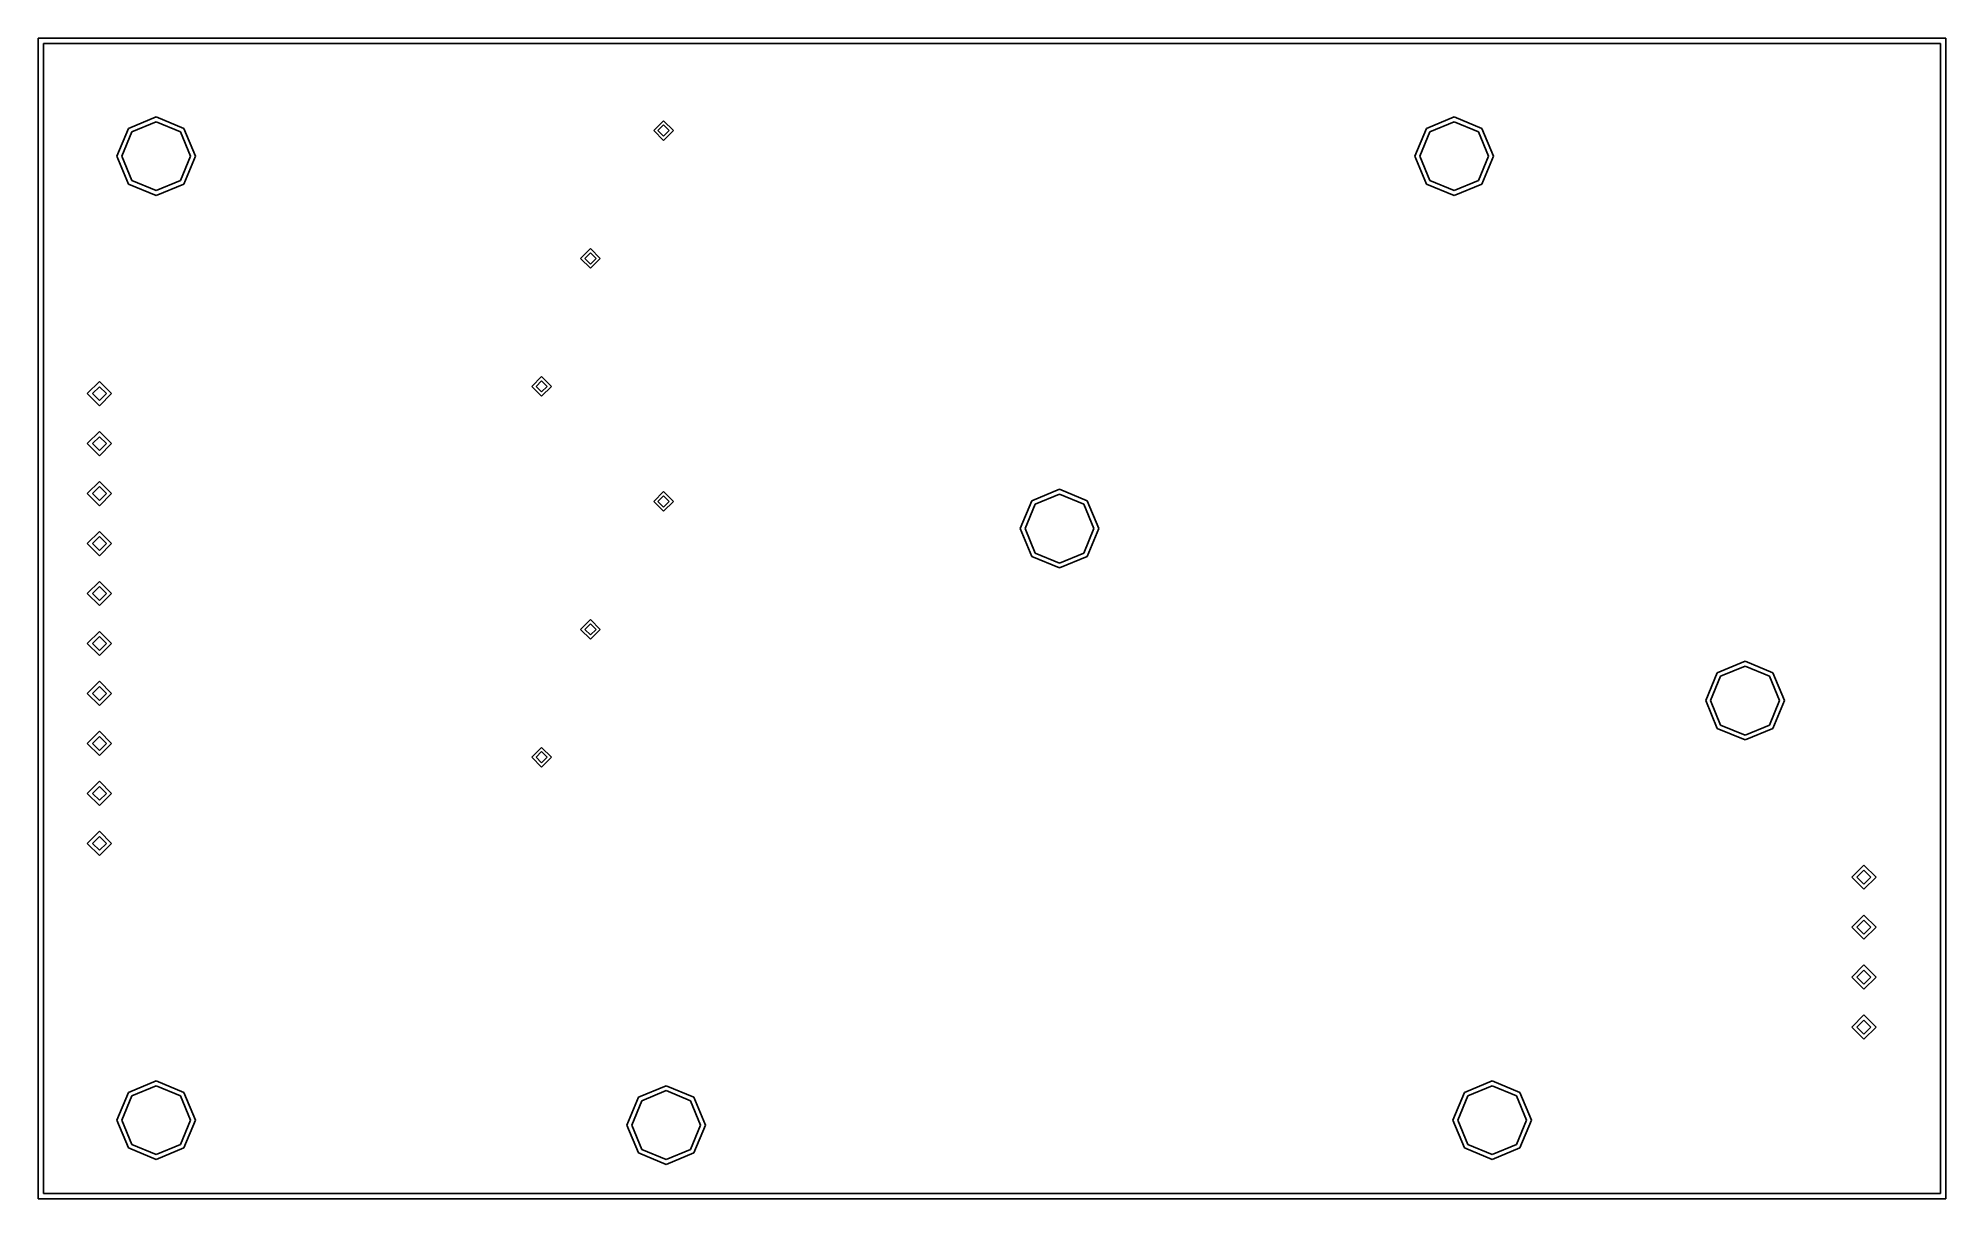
# Model space of a CAD drawing. Extents: x 0 to 27.4, y 67.2 to 83.8.
import ezdxf

# ---------------------------------------------------------------- set-up
doc = ezdxf.new("R2010")
doc.units = 0

msp = doc.modelspace()

# ---------------------------------------------------------------- linework, layer by layer
at = {"layer": 'Layer 1'}
for p, q in [((8.97488, 82.6349), (8.833769, 82.493789)), ((8.97488, 82.6349), (8.833769, 82.493789)), ((8.833769, 82.493789), (8.97488, 82.352678)), ((8.833769, 82.493789), (8.97488, 82.352678)), ((8.893852, 82.493789), (8.97488, 82.574266)), ((8.893852, 82.493789), (8.97488, 82.574266)), ((8.97488, 82.41276), (8.893852, 82.493789)), ((8.97488, 82.41276), (8.893852, 82.493789)), ((9.115991, 82.493789), (8.97488, 82.6349)), ((8.97488, 82.6349), (8.97488, 82.6349)), ((9.115991, 82.493789), (8.97488, 82.6349)), ((8.97488, 82.6349), (8.97488, 82.6349)), ((8.97488, 82.574266), (9.055357, 82.493789)), ((8.97488, 82.574266), (8.97488, 82.574266)), ((8.97488, 82.574266), (9.055357, 82.493789)), ((8.97488, 82.574266), (8.97488, 82.574266)), ((8.97488, 82.352678), (9.115991, 82.493789)), ((9.055357, 82.493789), (8.97488, 82.41276)), ((8.97488, 82.352678), (9.115991, 82.493789)), ((9.055357, 82.493789), (8.97488, 82.41276)), ((7.92592, 80.8004), (7.784809, 80.659289)), ((7.92592, 80.8004), (7.784809, 80.659289)), ((8.067031, 80.659289), (7.92592, 80.8004)), ((7.92592, 80.8004), (7.92592, 80.8004)), ((8.067031, 80.659289), (7.92592, 80.8004)), ((7.92592, 80.8004), (7.92592, 80.8004)), ((7.784809, 80.659289), (7.92592, 80.518178)), ((7.784809, 80.659289), (7.92592, 80.518178)), ((7.845443, 80.659289), (7.92592, 80.739766)), ((7.845443, 80.659289), (7.92592, 80.739766)), ((7.92592, 80.57826), (7.845443, 80.659289)), ((7.92592, 80.57826), (7.845443, 80.659289)), ((7.92592, 80.739766), (8.006398, 80.659289)), ((7.92592, 80.739766), (7.92592, 80.739766)), ((7.92592, 80.739766), (8.006398, 80.659289)), ((7.92592, 80.739766), (7.92592, 80.739766)), ((7.92592, 80.518178), (8.067031, 80.659289)), ((8.006398, 80.659289), (7.92592, 80.57826)), ((7.92592, 80.518178), (8.067031, 80.659289)), ((8.006398, 80.659289), (7.92592, 80.57826)), ((0.879188, 78.8943), (0.705555, 78.720116)), ((1.053372, 78.720116), (0.879188, 78.8943)), ((0.879188, 78.8943), (0.879188, 78.8943)), ((7.22477, 78.966), (7.083659, 78.824889)), ((7.22477, 78.966), (7.083659, 78.824889)), ((7.144293, 78.824889), (7.22477, 78.905367)), ((7.144293, 78.824889), (7.22477, 78.905367)), ((7.365881, 78.824889), (7.22477, 78.966)), ((7.22477, 78.966), (7.22477, 78.966)), ((7.365881, 78.824889), (7.22477, 78.966)), ((7.22477, 78.966), (7.22477, 78.966)), ((7.22477, 78.905367), (7.305799, 78.824889)), ((7.22477, 78.905367), (7.22477, 78.905367)), ((7.22477, 78.905367), (7.305799, 78.824889)), ((7.22477, 78.905367), (7.22477, 78.905367)), ((0.705555, 78.720116), (0.879188, 78.546483)), ((0.779969, 78.720116), (0.879188, 78.819886)), ((0.879188, 78.620897), (0.779969, 78.720116)), ((0.879188, 78.819886), (0.978958, 78.720116)), ((0.879188, 78.819886), (0.879188, 78.819886)), ((0.879188, 78.546483), (1.053372, 78.720116)), ((0.978958, 78.720116), (0.879188, 78.620897)), ((7.083659, 78.824889), (7.22477, 78.683778)), ((7.083659, 78.824889), (7.22477, 78.683778)), ((7.22477, 78.74386), (7.144293, 78.824889)), ((7.22477, 78.74386), (7.144293, 78.824889)), ((7.22477, 78.683778), (7.365881, 78.824889)), ((7.305799, 78.824889), (7.22477, 78.74386)), ((7.22477, 78.683778), (7.365881, 78.824889)), ((7.305799, 78.824889), (7.22477, 78.74386)), ((0.879188, 78.1772), (0.705555, 78.003567)), ((0.779969, 78.003567), (0.879188, 78.102786)), ((1.053372, 78.003567), (0.879188, 78.1772)), ((0.879188, 78.1772), (0.879188, 78.1772)), ((0.879188, 78.102786), (0.978958, 78.003567)), ((0.879188, 78.102786), (0.879188, 78.102786)), ((0.705555, 78.003567), (0.879188, 77.829383)), ((0.879188, 77.903797), (0.779969, 78.003567)), ((0.879188, 77.829383), (1.053372, 78.003567)), ((0.978958, 78.003567), (0.879188, 77.903797)), ((0.879188, 77.4606), (0.705555, 77.286416)), ((0.705555, 77.286416), (0.879188, 77.112783)), ((0.779969, 77.286416), (0.879188, 77.386186)), ((0.879188, 77.187197), (0.779969, 77.286416)), ((1.053372, 77.286416), (0.879188, 77.4606)), ((0.879188, 77.4606), (0.879188, 77.4606)), ((0.879188, 77.386186), (0.978958, 77.286416)), ((0.879188, 77.386186), (0.879188, 77.386186)), ((0.879188, 77.112783), (1.053372, 77.286416)), ((0.978958, 77.286416), (0.879188, 77.187197)), ((0.879188, 76.7435), (0.705555, 76.569867)), ((0.779969, 76.569867), (0.879188, 76.669086)), ((1.053372, 76.569867), (0.879188, 76.7435)), ((0.879188, 76.7435), (0.879188, 76.7435)), ((0.879188, 76.669086), (0.978958, 76.569867)), ((0.879188, 76.669086), (0.879188, 76.669086)), ((0.705555, 76.569867), (0.879188, 76.395683)), ((0.879188, 76.470097), (0.779969, 76.569867)), ((0.879188, 76.395683), (1.053372, 76.569867)), ((0.978958, 76.569867), (0.879188, 76.470097)), ((0.879188, 76.0269), (0.705555, 75.852716)), ((0.705555, 75.852716), (0.879188, 75.679083)), ((0.779969, 75.852716), (0.879188, 75.952486)), ((0.879188, 75.753497), (0.779969, 75.852716)), ((1.053372, 75.852716), (0.879188, 76.0269)), ((0.879188, 76.0269), (0.879188, 76.0269)), ((0.879188, 75.952486), (0.978958, 75.852716)), ((0.879188, 75.952486), (0.879188, 75.952486)), ((0.879188, 75.679083), (1.053372, 75.852716)), ((0.978958, 75.852716), (0.879188, 75.753497)), ((0.879188, 75.3098), (0.705555, 75.136167)), ((1.053372, 75.136167), (0.879188, 75.3098)), ((0.879188, 75.3098), (0.879188, 75.3098)), ((0.705555, 75.136167), (0.879188, 74.961983)), ((0.779969, 75.136167), (0.879188, 75.235386)), ((0.879188, 75.036397), (0.779969, 75.136167)), ((0.879188, 75.235386), (0.978958, 75.136167)), ((0.879188, 75.235386), (0.879188, 75.235386)), ((0.879188, 74.961983), (1.053372, 75.136167)), ((0.978958, 75.136167), (0.879188, 75.036397)), ((0.879188, 74.5932), (0.705555, 74.419016)), ((0.779969, 74.419016), (0.879188, 74.518786)), ((1.053372, 74.419016), (0.879188, 74.5932)), ((0.879188, 74.5932), (0.879188, 74.5932)), ((0.879188, 74.518786), (0.978958, 74.419016)), ((0.879188, 74.518786), (0.879188, 74.518786)), ((0.705555, 74.419016), (0.879188, 74.245383)), ((0.879188, 74.319797), (0.779969, 74.419016)), ((0.879188, 74.245383), (1.053372, 74.419016)), ((0.978958, 74.419016), (0.879188, 74.319797)), ((0.879188, 73.8761), (0.705555, 73.702467)), ((0.705555, 73.702467), (0.879188, 73.528283)), ((0.779969, 73.702467), (0.879188, 73.801686)), ((0.879188, 73.602697), (0.779969, 73.702467)), ((1.053372, 73.702467), (0.879188, 73.8761)), ((0.879188, 73.8761), (0.879188, 73.8761)), ((0.879188, 73.801686), (0.978958, 73.702467)), ((0.879188, 73.801686), (0.879188, 73.801686)), ((0.879188, 73.528283), (1.053372, 73.702467)), ((0.978958, 73.702467), (0.879188, 73.602697)), ((0.879188, 73.1595), (0.705555, 72.985316)), ((1.053372, 72.985316), (0.879188, 73.1595)), ((0.879188, 73.1595), (0.879188, 73.1595)), ((0.705555, 72.985316), (0.879188, 72.811683)), ((0.779969, 72.985316), (0.879188, 73.085086)), ((0.879188, 72.886097), (0.779969, 72.985316)), ((0.879188, 73.085086), (0.978958, 72.985316)), ((0.879188, 73.085086), (0.879188, 73.085086)), ((0.879188, 72.811683), (1.053372, 72.985316)), ((0.978958, 72.985316), (0.879188, 72.886097)), ((0.879188, 72.4424), (0.705555, 72.268767)), ((0.779969, 72.268767), (0.879188, 72.367986)), ((1.053372, 72.268767), (0.879188, 72.4424)), ((0.879188, 72.4424), (0.879188, 72.4424)), ((0.879188, 72.367986), (0.978958, 72.268767)), ((0.879188, 72.367986), (0.879188, 72.367986)), ((0.705555, 72.268767), (0.879188, 72.094583)), ((0.879188, 72.168997), (0.779969, 72.268767)), ((0.879188, 72.094583), (1.053372, 72.268767)), ((0.978958, 72.268767), (0.879188, 72.168997)), ((26.1992, 71.9579), (26.025567, 71.783716)), ((26.025567, 71.783716), (26.1992, 71.609532)), ((26.099982, 71.783716), (26.1992, 71.882935)), ((26.1992, 71.684497), (26.099982, 71.783716)), ((26.373384, 71.783716), (26.1992, 71.9579)), ((26.1992, 71.9579), (26.1992, 71.9579)), ((26.1992, 71.882935), (26.29897, 71.783716)), ((26.1992, 71.882935), (26.1992, 71.882935)), ((26.1992, 71.609532), (26.373384, 71.783716)), ((26.29897, 71.783716), (26.1992, 71.684497)), ((26.1992, 71.2407), (26.025567, 71.067067)), ((26.373384, 71.067067), (26.1992, 71.2407)), ((26.1992, 71.2407), (26.1992, 71.2407)), ((26.025567, 71.067067), (26.1992, 70.892883)), ((26.099982, 71.067067), (26.1992, 71.166286)), ((26.1992, 70.967297), (26.099982, 71.067067)), ((26.1992, 71.166286), (26.29897, 71.067067)), ((26.1992, 71.166286), (26.1992, 71.166286)), ((26.1992, 70.892883), (26.373384, 71.067067)), ((26.29897, 71.067067), (26.1992, 70.967297)), ((26.1992, 70.5241), (26.025567, 70.349916)), ((26.099982, 70.349916), (26.1992, 70.449135)), ((26.373384, 70.349916), (26.1992, 70.5241)), ((26.1992, 70.5241), (26.1992, 70.5241)), ((26.1992, 70.449135), (26.29897, 70.349916)), ((26.1992, 70.449135), (26.1992, 70.449135)), ((26.025567, 70.349916), (26.1992, 70.175732)), ((26.1992, 70.250698), (26.099982, 70.349916)), ((26.1992, 70.175732), (26.373384, 70.349916)), ((26.29897, 70.349916), (26.1992, 70.250698)), ((26.1992, 69.807), (26.025567, 69.633367)), ((26.025567, 69.633367), (26.1992, 69.459183)), ((26.099982, 69.633367), (26.1992, 69.732586)), ((26.1992, 69.533597), (26.099982, 69.633367)), ((26.373384, 69.633367), (26.1992, 69.807)), ((26.1992, 69.807), (26.1992, 69.807)), ((26.1992, 69.732586), (26.29897, 69.633367)), ((26.1992, 69.732586), (26.1992, 69.732586)), ((26.1992, 69.459183), (26.373384, 69.633367)), ((26.29897, 69.633367), (26.1992, 69.533597))]:
    msp.add_line(p, q, dxfattribs=at)
at = {"layer": 'Top_(Cut)'}
for p, q in [((0, 83.82), (0, 83.7831)), ((27.3755, 83.82), (0, 83.82)), ((0, 83.7831), (0, 67.1689)), ((27.3755, 67.1689), (27.3755, 83.82)), ((0.074414, 83.7456), (27.3011, 83.7456)), ((0.074414, 67.2433), (0.074414, 83.7456)), ((27.3011, 83.7456), (27.3011, 67.2433)), ((1.69333, 82.6911), (1.294369, 82.525638)), ((2.0923, 82.525638), (1.69333, 82.6911)), ((1.69333, 82.6911), (1.69333, 82.6911)), ((20.32, 82.6911), (19.921034, 82.525622)), ((20.718966, 82.525622), (20.32, 82.6911)), ((20.32, 82.6911), (20.32, 82.6911)), ((1.294369, 82.525638), (1.12889, 82.1267)), ((1.19944, 82.1267), (1.343901, 82.476137)), ((1.343901, 82.476137), (1.69333, 82.6206)), ((1.69333, 82.6206), (2.042759, 82.476137)), ((1.69333, 82.6206), (1.69333, 82.6206)), ((2.042759, 82.476137), (2.18722, 82.1267)), ((2.25778, 82.1267), (2.0923, 82.525638)), ((19.921034, 82.525622), (19.755556, 82.126656)), ((19.826111, 82.126657), (19.970571, 82.476085)), ((19.970571, 82.476085), (20.32, 82.620545)), ((20.32, 82.620545), (20.669429, 82.476085)), ((20.32, 82.620545), (20.32, 82.620545)), ((20.669429, 82.476085), (20.813889, 82.126657)), ((20.884444, 82.126656), (20.718966, 82.525622)), ((1.12889, 82.1267), (1.294369, 81.727712)), ((1.343901, 81.777263), (1.19944, 82.1267)), ((2.18722, 82.1267), (2.042759, 81.777263)), ((2.0923, 81.727712), (2.25778, 82.1267)), ((19.755556, 82.126656), (19.921034, 81.72769)), ((19.970571, 81.777228), (19.826111, 82.126657)), ((20.813889, 82.126657), (20.669429, 81.777228)), ((20.718966, 81.72769), (20.884444, 82.126656)), ((1.294369, 81.727712), (1.69333, 81.5622)), ((1.69333, 81.6328), (1.343901, 81.777263)), ((2.042759, 81.777263), (1.69333, 81.6328)), ((1.69333, 81.5622), (2.0923, 81.727712)), ((19.921034, 81.72769), (20.32, 81.562212)), ((20.32, 81.632769), (19.970571, 81.777228)), ((20.669429, 81.777228), (20.32, 81.632769)), ((20.32, 81.562212), (20.718966, 81.72769)), ((8.97488, 77.3146), (8.833769, 77.173489)), ((8.893852, 77.173489), (8.97488, 77.254518)), ((9.115991, 77.173489), (8.97488, 77.3146)), ((8.97488, 77.3146), (8.97488, 77.3146)), ((8.97488, 77.254518), (9.055357, 77.173489)), ((8.97488, 77.254518), (8.97488, 77.254518)), ((14.6563, 77.3482), (14.257334, 77.182722)), ((14.306871, 77.133185), (14.6563, 77.277645)), ((15.055266, 77.182722), (14.6563, 77.3482)), ((14.6563, 77.3482), (14.6563, 77.3482)), ((14.6563, 77.277645), (15.006004, 77.133185)), ((14.6563, 77.277645), (14.6563, 77.277645)), ((8.833769, 77.173489), (8.97488, 77.032378)), ((8.97488, 77.093012), (8.893852, 77.173489)), ((8.97488, 77.032378), (9.115991, 77.173489)), ((9.055357, 77.173489), (8.97488, 77.093012)), ((14.257334, 77.182722), (14.091856, 76.783756)), ((14.162411, 76.783757), (14.306871, 77.133185)), ((15.006004, 77.133185), (15.15074, 76.783757)), ((15.220744, 76.783756), (15.055266, 77.182722)), ((14.091856, 76.783756), (14.257334, 76.38479)), ((14.306871, 76.434052), (14.162411, 76.783757)), ((15.15074, 76.783757), (15.006005, 76.434052)), ((15.055266, 76.38479), (15.220744, 76.783756)), ((14.257334, 76.38479), (14.6563, 76.219312)), ((14.6563, 76.289317), (14.306871, 76.434052)), ((15.006005, 76.434052), (14.6563, 76.289317)), ((14.6563, 76.219312), (15.055266, 76.38479)), ((7.92592, 75.4801), (7.784809, 75.338989)), ((7.784809, 75.338989), (7.92592, 75.197878)), ((7.845443, 75.338989), (7.92592, 75.420018)), ((7.92592, 75.258512), (7.845443, 75.338989)), ((8.067031, 75.338989), (7.92592, 75.4801)), ((7.92592, 75.4801), (7.92592, 75.4801)), ((7.92592, 75.420018), (8.006398, 75.338989)), ((7.92592, 75.420018), (7.92592, 75.420018)), ((7.92592, 75.197878), (8.067031, 75.338989)), ((8.006398, 75.338989), (7.92592, 75.258512)), ((24.4938, 74.8804), (24.094834, 74.714922)), ((24.144095, 74.665385), (24.4938, 74.809844)), ((24.892766, 74.714922), (24.4938, 74.8804)), ((24.4938, 74.8804), (24.4938, 74.8804)), ((24.4938, 74.809844), (24.843229, 74.665385)), ((24.4938, 74.809844), (24.4938, 74.809844)), ((24.094834, 74.714922), (23.929356, 74.315956)), ((23.99936, 74.315956), (24.144095, 74.665385)), ((24.843229, 74.665385), (24.987689, 74.315956)), ((25.058244, 74.315956), (24.892766, 74.714922)), ((23.929356, 74.315956), (24.094834, 73.91699)), ((24.144096, 73.966528), (23.99936, 74.315956)), ((24.987689, 74.315956), (24.843229, 73.966528)), ((24.892766, 73.91699), (25.058244, 74.315956)), ((24.094834, 73.91699), (24.4938, 73.751512)), ((24.4938, 73.822069), (24.144096, 73.966528)), ((24.843229, 73.966528), (24.4938, 73.822069)), ((24.4938, 73.751512), (24.892766, 73.91699)), ((7.22477, 73.6457), (7.083659, 73.504589)), ((7.365881, 73.504589), (7.22477, 73.6457)), ((7.22477, 73.6457), (7.22477, 73.6457)), ((7.083659, 73.504589), (7.22477, 73.363478)), ((7.144293, 73.504589), (7.22477, 73.585618)), ((7.22477, 73.424112), (7.144293, 73.504589)), ((7.22477, 73.585618), (7.305799, 73.504589)), ((7.22477, 73.585618), (7.22477, 73.585618)), ((7.22477, 73.363478), (7.365881, 73.504589)), ((7.305799, 73.504589), (7.22477, 73.424112)), ((1.69333, 68.8622), (1.294364, 68.696722)), ((1.343901, 68.647185), (1.69333, 68.791645)), ((2.092296, 68.696722), (1.69333, 68.8622)), ((1.69333, 68.8622), (1.69333, 68.8622)), ((1.69333, 68.791645), (2.042759, 68.647185)), ((1.69333, 68.791645), (1.69333, 68.791645)), ((9.01181, 68.7917), (8.612844, 68.626222)), ((8.662381, 68.576685), (9.01181, 68.721145)), ((9.410776, 68.626222), (9.01181, 68.7917)), ((9.01181, 68.7917), (9.01181, 68.7917)), ((9.01181, 68.721145), (9.361514, 68.576685)), ((9.01181, 68.721145), (9.01181, 68.721145)), ((20.8651, 68.8622), (20.466134, 68.696722)), ((20.515671, 68.647185), (20.8651, 68.791645)), ((21.264066, 68.696722), (20.8651, 68.8622)), ((20.8651, 68.8622), (20.8651, 68.8622)), ((20.8651, 68.791645), (21.214805, 68.647185)), ((20.8651, 68.791645), (20.8651, 68.791645)), ((1.294364, 68.696722), (1.128886, 68.297756)), ((1.199442, 68.297757), (1.343901, 68.647185)), ((2.042759, 68.647185), (2.187218, 68.297757)), ((2.257774, 68.297756), (2.092296, 68.696722)), ((8.612844, 68.626222), (8.447366, 68.227256)), ((8.517921, 68.227257), (8.662381, 68.576685)), ((9.361514, 68.576685), (9.50625, 68.227257)), ((9.576254, 68.227256), (9.410776, 68.626222)), ((20.466134, 68.696722), (20.300656, 68.297756)), ((20.371211, 68.297757), (20.515671, 68.647185)), ((21.214805, 68.647185), (21.35954, 68.297757)), ((21.429544, 68.297756), (21.264066, 68.696722)), ((1.128886, 68.297756), (1.294364, 67.89879)), ((1.343901, 67.948328), (1.199442, 68.297757)), ((2.187218, 68.297757), (2.042759, 67.948328)), ((2.092296, 67.89879), (2.257774, 68.297756)), ((8.447366, 68.227256), (8.612844, 67.82829)), ((8.662381, 67.877552), (8.517921, 68.227257)), ((9.50625, 68.227257), (9.361515, 67.877552)), ((9.410776, 67.82829), (9.576254, 68.227256)), ((20.300656, 68.297756), (20.466134, 67.89879)), ((20.515671, 67.948328), (20.371211, 68.297757)), ((21.35954, 68.297757), (21.214805, 67.948328)), ((21.264066, 67.89879), (21.429544, 68.297756)), ((1.294364, 67.89879), (1.69333, 67.733312)), ((1.69333, 67.803869), (1.343901, 67.948328)), ((2.042759, 67.948328), (1.69333, 67.803869)), ((1.69333, 67.733312), (2.092296, 67.89879)), ((20.466134, 67.89879), (20.8651, 67.733312)), ((20.8651, 67.803869), (20.515671, 67.948328)), ((21.214805, 67.948328), (20.8651, 67.803869)), ((20.8651, 67.733312), (21.264066, 67.89879)), ((8.612844, 67.82829), (9.01181, 67.662812)), ((9.01181, 67.732817), (8.662381, 67.877552)), ((9.361515, 67.877552), (9.01181, 67.732817)), ((9.01181, 67.662812), (9.410776, 67.82829)), ((0, 67.1689), (27.3755, 67.1689)), ((27.3011, 67.2433), (0.074414, 67.2433))]:
    msp.add_line(p, q, dxfattribs=at)

doc.saveas('drawing.dxf')
